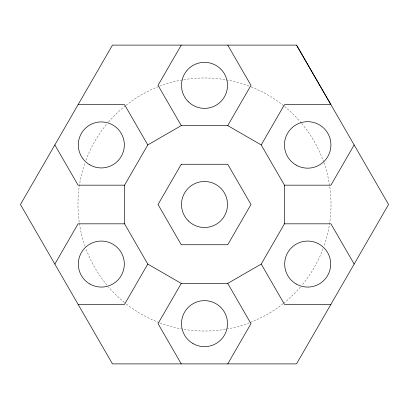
<?xml version="1.0" encoding="UTF-8"?>
<svg xmlns="http://www.w3.org/2000/svg" width="409" height="409" viewBox="0 0 409 409"><rect width="100%" height="100%" fill="white"/><g stroke="black" fill="none" stroke-linecap="round" stroke-linejoin="round"><path stroke-width="0.31" stroke-dasharray="2.04 1.53" d="M323.913 162.654A126.534 126.534 0 0 1 323.913 246.346M323.044 248.749A126.534 126.534 0 0 1 302.093 285.037M300.446 286.995A126.534 126.534 0 0 1 283.544 303.304M283.043 303.703A126.534 126.534 0 0 1 249.95 322.589M249.352 322.819A126.534 126.534 0 0 1 159.648 322.819M159.05 322.589A126.534 126.534 0 0 1 124.955 302.905M124.459 302.502A126.534 126.534 0 0 1 108.554 286.995M106.907 285.037A126.534 126.534 0 0 1 85.956 248.749M85.087 246.346A126.534 126.534 0 0 1 85.087 162.654M85.956 160.251A126.534 126.534 0 0 1 106.907 123.963M108.554 122.005A126.534 126.534 0 0 1 125.456 105.696M125.957 105.297A126.534 126.534 0 0 1 159.05 86.411M159.648 86.181A126.534 126.534 0 0 1 250.543 86.642M251.141 86.877A126.534 126.534 0 0 1 284.045 106.095M284.541 106.498A126.534 126.534 0 0 1 301.275 122.981M301.689 123.472A126.534 126.534 0 0 1 323.703 162.051"/><path stroke-width="0.61" d="M54.842 264.071L78.078 223.825L124.551 223.825L147.787 264.071L181.264 283.401L227.736 283.401L261.213 264.071L284.449 223.825L284.449 185.175L261.208 144.929L227.736 125.599L181.264 125.599L147.787 144.929L124.551 185.175L124.551 223.825M181.264 45.108L158.027 85.353L181.264 125.599M147.787 264.071L124.551 304.322L78.083 304.322M227.736 125.599L250.973 85.353L227.736 45.108M181.264 283.401L158.027 323.647L181.264 363.892M261.208 144.929L284.444 104.678L330.927 104.678L296.525 45.108L112.475 45.108L20.45 204.5L112.475 363.892L296.525 363.892L388.55 204.5L296.525 45.108M227.736 363.892L250.973 323.647L227.736 283.401M354.153 144.929L330.922 185.175L284.449 185.175M78.078 104.684L124.551 104.678L147.787 144.929M124.551 185.175L78.078 185.175L54.842 144.929M284.449 223.825L330.922 223.825L354.158 264.071M330.927 304.322L284.449 304.322L261.213 264.071M181.264 164.254L158.027 204.5L181.264 244.746L227.736 244.746L250.973 204.5L227.736 164.254L181.264 164.254M192.997 343.57A23.006 23.006 0 0 0 227.506 323.647A23.006 23.006 0 0 0 192.997 303.723A23.006 23.006 0 0 0 192.997 343.57M296.177 283.994A23.006 23.006 0 0 0 330.687 264.071A23.006 23.006 0 0 0 296.177 244.147A23.006 23.006 0 0 0 296.177 283.994M296.065 165.052A23.236 23.236 0 0 0 330.922 144.929A23.236 23.236 0 0 0 296.065 124.806A23.236 23.236 0 0 0 296.065 165.052M89.811 283.994A23.006 23.006 0 0 0 124.321 264.071A23.006 23.006 0 0 0 89.811 244.147A23.006 23.006 0 0 0 89.811 283.994M89.811 164.853A23.006 23.006 0 0 0 124.321 144.929A23.006 23.006 0 0 0 89.811 125.006A23.006 23.006 0 0 0 89.811 164.853M188.232 101.621A23.006 23.006 0 0 0 226.724 91.309A23.006 23.006 0 0 0 198.544 63.134A23.006 23.006 0 0 0 188.232 101.621M188.232 220.768A23.006 23.006 0 0 0 226.724 210.456A23.006 23.006 0 0 0 198.544 182.276A23.006 23.006 0 0 0 188.232 220.768"/></g></svg>
